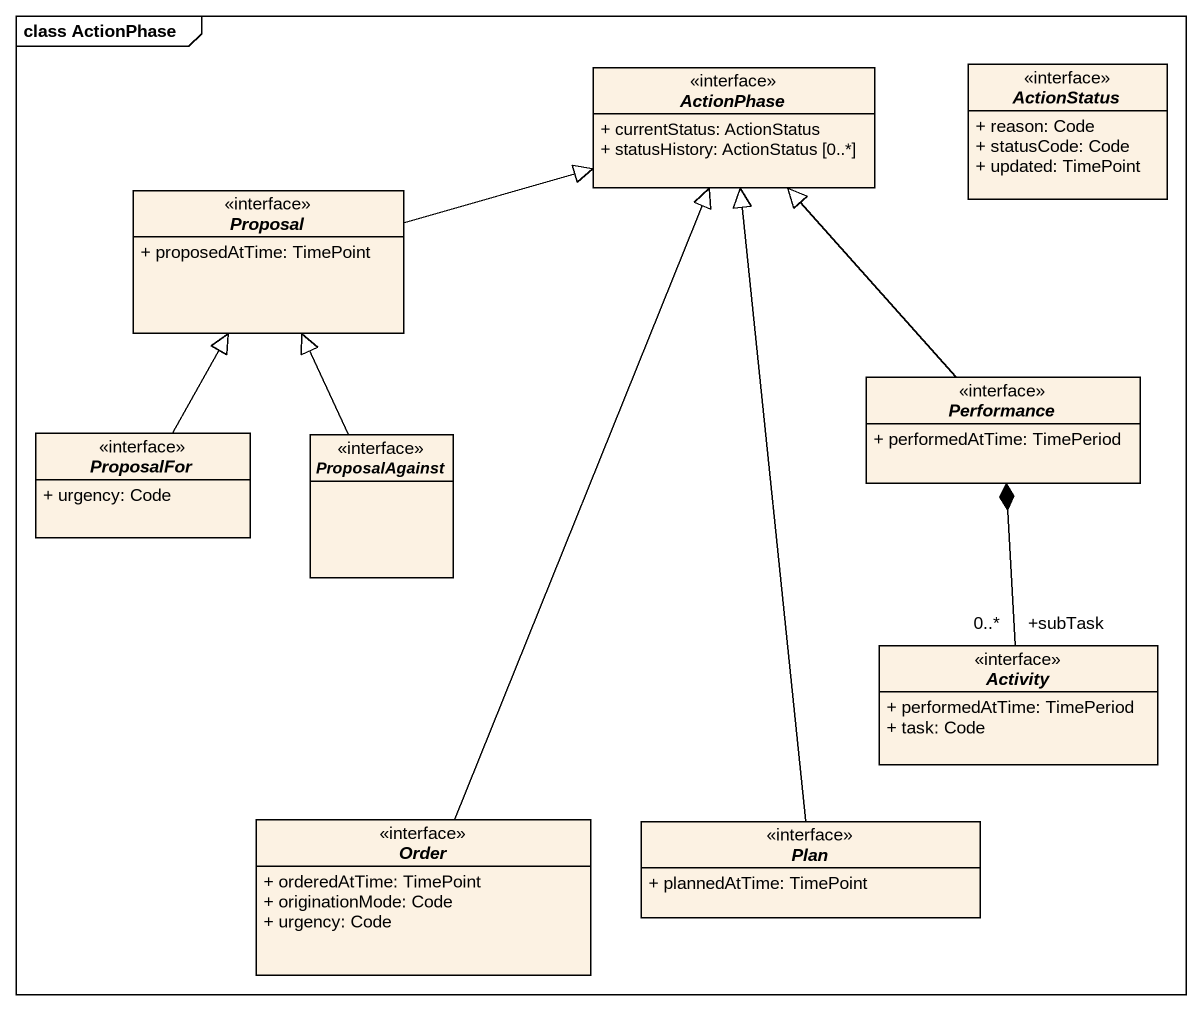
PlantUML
@startuml
mainframe class ActionPhase
hide circle
hide empty members
skinparam classAttributeIconSize 0
interface ActionPhase {
  + currentStatus: ActionStatus
  + statusHistory: ActionStatus [0..*]
}
interface ActionStatus {
  + reason: Code
  + statusCode: Code
  + updated: TimePoint
}
interface Proposal {
  + proposedAtTime: TimePoint
}
interface Performance {
  + performedAtTime: TimePeriod
}
interface ProposalFor {
  + urgency: Code
}
interface ProposalAgainst
interface Activity {
  + performedAtTime: TimePeriod
  + task: Code
}
interface Order {
  + orderedAtTime: TimePoint
  + originationMode: Code
  + urgency: Code
}
interface Plan {
  + plannedAtTime: TimePoint
}
Proposal -right-|> ActionPhase
Performance -up-|> ActionPhase
ProposalFor -up-|> Proposal
ProposalAgainst -up-|> Proposal
Activity "+subTask\n0..*" -up-* Performance
Order -up-|> ActionPhase
Plan -up-|> ActionPhase
@enduml
